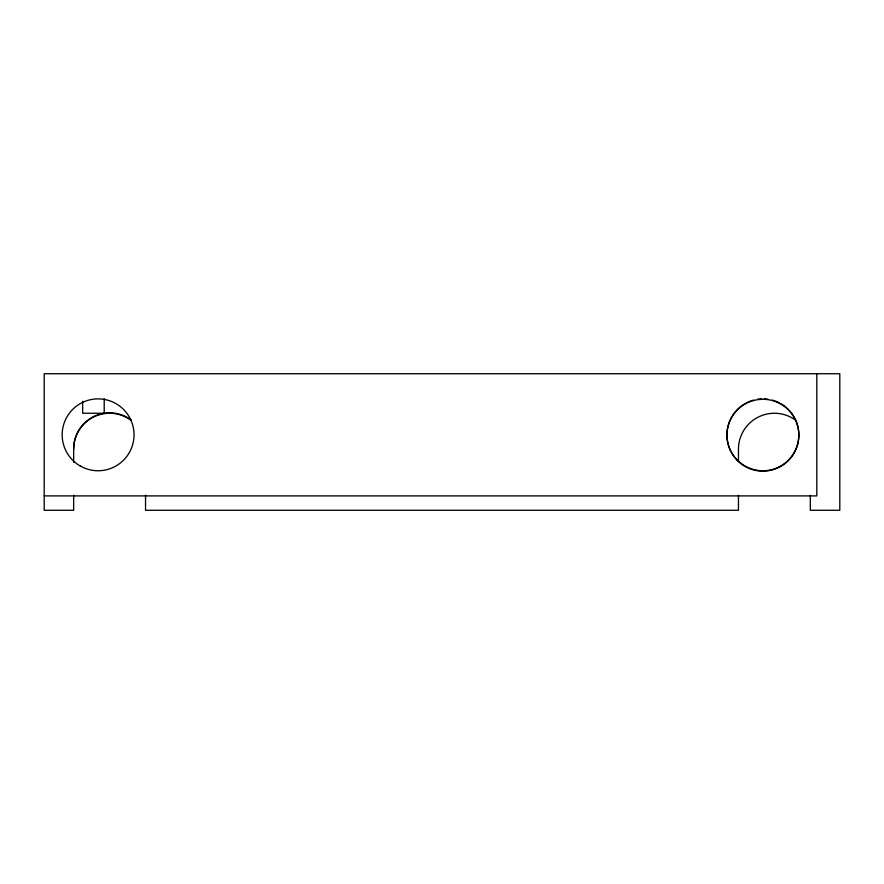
<?xml version="1.0" encoding="UTF-8"?>
<svg xmlns="http://www.w3.org/2000/svg" width="884" height="884" viewBox="0 0 884 884"><rect width="100%" height="100%" fill="white"/><g stroke="black" fill="none" stroke-linecap="round" stroke-linejoin="round"><path stroke-width="1.33" d="M44.2 495.902L816.805 495.902L816.805 373.722M810.33 495.338L810.33 510.278L839.8 510.278L839.8 373.722L44.2 373.722L44.2 510.278L73.67 510.278L73.67 495.239M738.46 461.404L738.46 449.183A35.935 35.935 0 0 1 795.733 420.276M738.46 495.338L738.46 510.278L145.54 510.278L145.54 495.239M104.213 398.684L104.213 413.248L82.654 413.248L82.654 401.336M73.67 462.431L73.67 448.752A35.935 35.935 0 0 1 130.942 419.845M794.661 418.01A35.935 35.935 0 0 1 780.086 466.365A35.935 35.935 0 0 1 731.554 452.398A35.935 35.935 0 0 1 744.936 403.69M746.096 403.049A35.935 35.935 0 0 1 753.599 400.098M757.544 399.281A35.935 35.935 0 0 1 761.566 398.905M764.229 398.905A35.935 35.935 0 0 1 768.262 399.281M772.196 400.098A35.935 35.935 0 0 1 779.699 403.049M780.87 403.69A35.935 35.935 0 0 1 794.02 416.85M73.67 449.183A35.935 35.935 0 0 1 130.942 420.276M80.135 465.934A35.935 35.935 0 0 0 134.036 434.817A35.935 35.935 0 0 0 80.135 403.69A35.935 35.935 0 0 0 80.135 465.934M737.488 460.652A35.935 35.935 0 0 0 797.611 444.541A35.935 35.935 0 0 0 753.599 400.529A35.935 35.935 0 0 0 737.488 460.652"/></g></svg>
